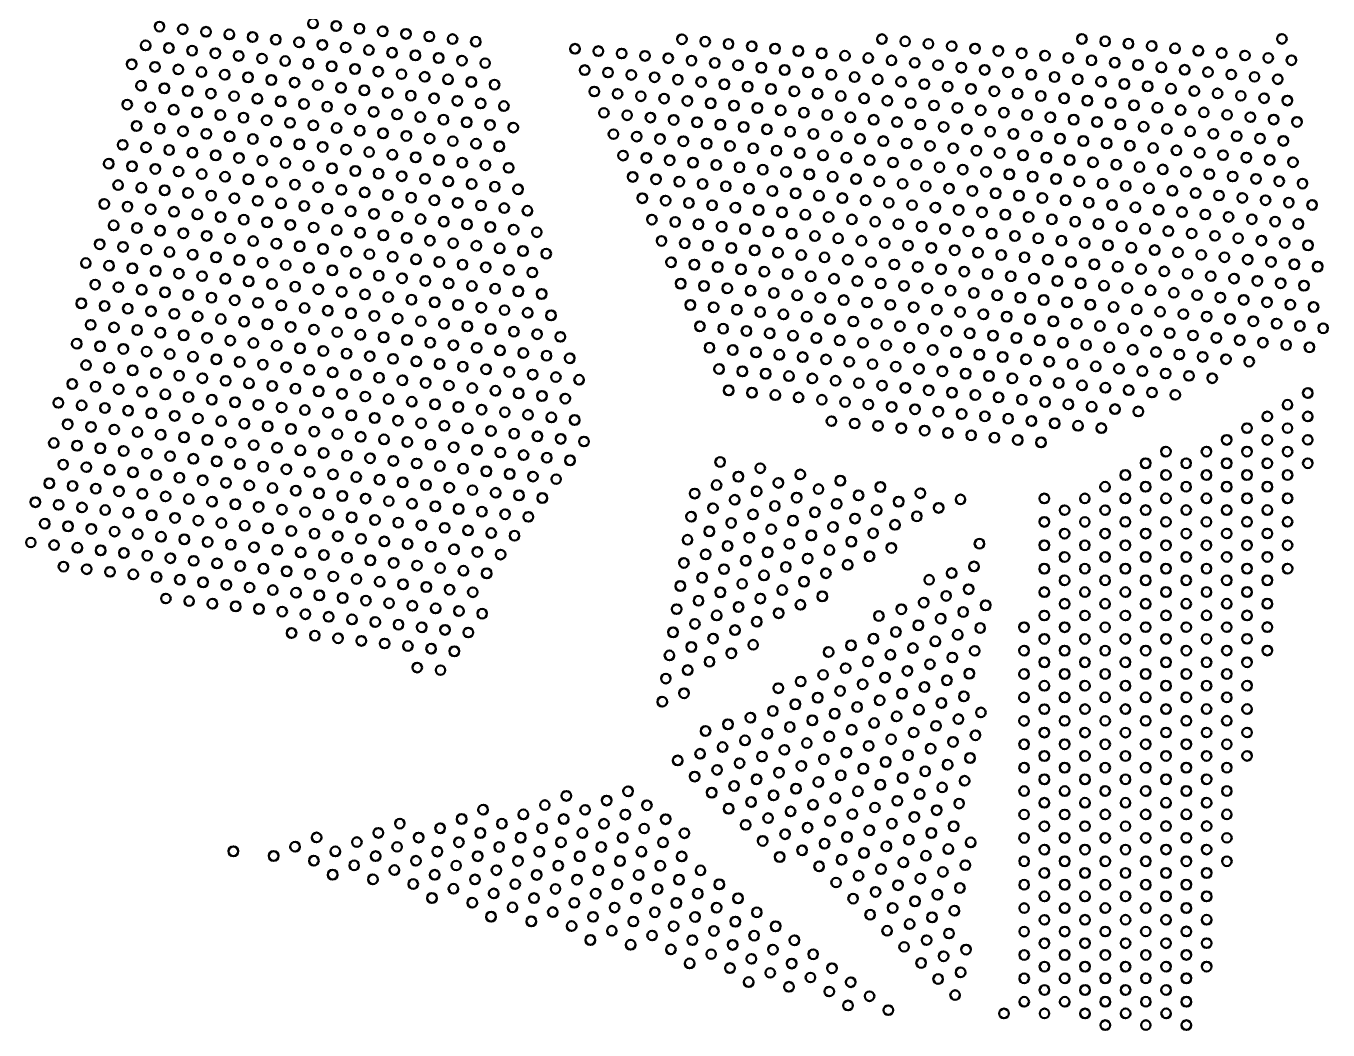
# Model space of a CAD drawing. Header units: millimetres. Extents: x 121 to 473, y 136 to 340.
# Drawn here: x 120.5 to 287.4, y 135.9 to 264.5 of the extents above; entities that cross this region are included whole.
import ezdxf

# ---------------------------------------------------------------- set-up
doc = ezdxf.new("R2010")
doc.units = ezdxf.units.MM
doc.header["$LTSCALE"] = 0.75
doc.layers.add('Visible', color=7, linetype='Continuous', lineweight=50)

msp = doc.modelspace()

# ---------------------------------------------------------------- linework, layer by layer
at = {"layer": 'Visible'}
for centre in [(157.323148, 264.861278), (137.654972, 264.457755), (140.636195, 264.122633), (143.617419, 263.787511), (146.598642, 263.452389), (149.579866, 263.117267), (160.304372, 264.526156), (163.285595, 264.191034), (166.266819, 263.855913), (169.248042, 263.520791), (172.229266, 263.185669), (135.874136, 262.0435), (138.855359, 261.708378), (141.836583, 261.373257), (152.561089, 262.782145), (155.542313, 262.447024), (158.523536, 262.111902), (161.504759, 261.77678), (164.485983, 261.441658), (175.210489, 262.850547), (178.191713, 262.515425), (190.915277, 261.611002), (204.608349, 262.83566), (207.593083, 262.533394), (210.577816, 262.231128), (213.56255, 261.928862), (216.547284, 261.626596), (230.240355, 262.851254), (233.225089, 262.548988), (236.209823, 262.246722), (239.194557, 261.944456), (242.17929, 261.64219), (255.872362, 262.866849), (258.857096, 262.564583), (261.841829, 262.262317), (264.826563, 261.960051), (267.811297, 261.657785), (281.504368, 262.882443), (144.817806, 261.038135), (147.79903, 260.703013), (150.780253, 260.367891), (153.761477, 260.032769), (156.7427, 259.697648), (167.467206, 261.106536), (170.44843, 260.771415), (173.429653, 260.436293), (176.410877, 260.101171), (179.3921, 259.766049), (193.900011, 261.308736), (196.884745, 261.00647), (199.869478, 260.704204), (202.854212, 260.401938), (205.838946, 260.099672), (208.823679, 259.797406), (219.532017, 261.32433), (222.516751, 261.022064), (225.501485, 260.719798), (228.486219, 260.417532), (231.470952, 260.115266), (234.455686, 259.813), (245.164024, 261.339924), (248.148758, 261.037658), (251.133491, 260.735392), (254.118225, 260.433126), (257.102959, 260.13086), (260.087692, 259.828594), (270.79603, 261.355519), (273.780764, 261.053253), (276.765498, 260.750987), (279.750232, 260.448721), (282.734965, 260.146455), (134.0933, 259.629246), (137.074524, 259.294124), (140.055747, 258.959002), (143.036971, 258.62388), (146.018194, 258.288759), (159.723924, 259.362526), (162.705147, 259.027404), (165.686371, 258.692282), (168.667594, 258.35716), (171.648818, 258.022038), (192.145874, 258.875013), (195.130608, 258.572747), (198.115341, 258.270481), (211.808413, 259.49514), (214.793147, 259.192874), (217.777881, 258.890608), (220.762614, 258.588342), (223.747348, 258.286076), (237.44042, 259.510734), (240.425153, 259.208468), (243.409887, 258.906202), (246.394621, 258.603936), (249.379354, 258.30167), (263.072426, 259.526329), (266.05716, 259.224063), (269.041894, 258.921797), (272.026627, 258.619531), (275.011361, 258.317265), (135.293688, 256.87987), (138.274911, 256.544748), (148.999418, 257.953637), (151.980641, 257.618515), (154.961865, 257.283393), (157.943088, 256.948271), (160.924311, 256.61315), (174.630041, 257.686917), (177.611265, 257.351795), (180.592488, 257.016673), (201.100075, 257.968215), (204.084809, 257.665949), (207.069543, 257.363683), (210.054276, 257.061418), (213.03901, 256.759152), (216.023744, 256.456886), (226.732082, 257.98381), (229.716815, 257.681544), (232.701549, 257.379278), (235.686283, 257.077012), (238.671016, 256.774746), (241.65575, 256.47248), (252.364088, 257.999404), (255.348822, 257.697138), (258.333556, 257.394872), (261.318289, 257.092606), (264.303023, 256.79034), (267.287757, 256.488074), (277.996095, 258.014999), (280.980828, 257.712733), (141.256135, 256.209626), (144.237358, 255.874504), (147.218582, 255.539382), (150.199805, 255.204261), (153.181029, 254.869139), (163.905535, 256.278028), (166.886758, 255.942906), (169.867982, 255.607784), (172.849205, 255.272662), (175.830429, 254.93754), (193.376471, 256.139025), (196.361205, 255.836759), (199.345938, 255.534493), (202.330672, 255.232227), (205.315406, 254.929961), (219.008477, 256.15462), (221.993211, 255.852354), (224.977945, 255.550088), (227.962679, 255.247822), (230.947412, 254.945556), (244.640484, 256.170214), (247.625218, 255.867948), (250.609951, 255.565682), (253.594685, 255.263416), (256.579419, 254.96115), (270.27249, 256.185808), (273.257224, 255.883542), (276.241958, 255.581276), (279.226691, 255.27901), (282.211425, 254.976744), (133.512852, 254.465615), (136.494076, 254.130494), (139.475299, 253.795372), (142.456523, 253.46025), (145.437746, 253.125128), (156.162252, 254.534017), (159.143476, 254.198895), (162.124699, 253.863773), (165.105923, 253.528652), (168.087146, 253.19353), (178.811652, 254.602419), (181.792876, 254.267297), (194.607068, 253.403037), (197.591801, 253.100771), (208.300139, 254.627695), (211.284873, 254.325429), (214.269607, 254.023163), (217.254341, 253.720897), (220.239074, 253.418631), (223.223808, 253.116365), (233.932146, 254.64329), (236.91688, 254.341024), (239.901613, 254.038758), (242.886347, 253.736492), (245.871081, 253.434226), (248.855814, 253.13196), (259.564152, 254.658884), (262.548886, 254.356618), (265.53362, 254.054352), (268.518354, 253.752086), (271.503087, 253.44982), (274.487821, 253.147554), (134.71324, 251.716239), (137.694463, 251.381117), (148.41897, 252.790006), (151.400193, 252.454884), (154.381416, 252.119763), (157.36264, 251.784641), (160.343863, 251.449519), (171.06837, 252.858408), (174.049593, 252.523286), (177.030817, 252.188164), (180.01204, 251.853042), (182.993263, 251.517921), (200.576535, 252.798505), (203.561269, 252.496239), (206.546003, 252.193973), (209.530736, 251.891707), (212.51547, 251.589441), (226.208542, 252.814099), (229.193275, 252.511833), (232.178009, 252.209567), (235.162743, 251.907301), (238.147476, 251.605036), (251.840548, 252.829694), (254.825282, 252.527428), (257.810016, 252.225162), (260.794749, 251.922896), (263.779483, 251.62063), (277.472555, 252.845288), (280.457288, 252.543022), (283.442022, 252.240756), (140.675687, 251.045996), (143.65691, 250.710874), (146.638134, 250.375752), (149.619357, 250.04063), (152.600581, 249.705508), (163.325087, 251.114397), (166.30631, 250.779275), (169.287534, 250.444154), (172.268757, 250.109032), (175.249981, 249.77391), (195.837665, 250.667049), (198.822398, 250.364783), (201.807132, 250.062517), (204.791866, 249.760251), (215.500204, 251.287175), (218.484937, 250.984909), (221.469671, 250.682643), (224.454405, 250.380377), (227.439138, 250.078111), (230.423872, 249.775845), (241.13221, 251.30277), (244.116944, 251.000504), (247.101678, 250.698238), (250.086411, 250.395972), (253.071145, 250.093706), (256.055879, 249.79144), (266.764217, 251.318364), (269.74895, 251.016098), (272.733684, 250.713832), (275.718418, 250.411566), (278.703151, 250.1093), (281.687885, 249.807034), (132.932404, 249.301985), (135.913628, 248.966863), (138.894851, 248.631741), (141.876075, 248.296619), (155.581804, 249.370386), (158.563028, 249.035265), (161.544251, 248.700143), (164.525475, 248.365021), (167.506698, 248.029899), (178.231204, 249.438788), (181.212428, 249.103666), (207.776599, 249.457985), (210.761333, 249.155719), (213.746067, 248.853453), (216.7308, 248.551187), (219.715534, 248.248921), (233.408606, 249.473579), (236.39334, 249.171313), (239.378073, 248.869047), (242.362807, 248.566781), (245.347541, 248.264515), (259.040612, 249.489174), (262.025346, 249.186908), (265.01008, 248.884642), (267.994813, 248.582376), (270.979547, 248.28011), (131.151568, 246.887731), (134.132792, 246.552609), (144.857298, 247.961498), (147.838522, 247.626376), (150.819745, 247.291254), (153.800968, 246.956132), (156.782192, 246.62101), (170.487922, 247.694777), (173.469145, 247.359656), (176.450368, 247.024534), (179.431592, 246.689412), (182.412815, 246.35429), (197.068261, 247.931061), (200.052995, 247.628795), (203.037729, 247.326529), (206.022463, 247.024263), (209.007196, 246.721997), (211.99193, 246.419731), (222.700268, 247.946655), (225.685002, 247.644389), (228.669735, 247.342123), (231.654469, 247.039857), (234.639203, 246.737591), (237.623936, 246.435325), (248.332274, 247.962249), (251.317008, 247.659983), (254.301742, 247.357717), (257.286475, 247.055451), (260.271209, 246.753185), (263.255943, 246.450919), (273.964281, 247.977844), (276.949015, 247.675578), (279.933748, 247.373312), (282.918482, 247.071046), (137.114015, 246.217487), (140.095239, 245.882365), (143.076462, 245.547243), (146.057686, 245.212121), (149.038909, 244.877), (159.763415, 246.285888), (162.744639, 245.950767), (165.725862, 245.615645), (168.707086, 245.280523), (171.688309, 244.945401), (198.298858, 245.195072), (201.283592, 244.892806), (214.976664, 246.117465), (217.961397, 245.815199), (220.946131, 245.512933), (223.930865, 245.210667), (226.915598, 244.908401), (240.60867, 246.133059), (243.593404, 245.830793), (246.578138, 245.528527), (249.562871, 245.226261), (252.547605, 244.923995), (266.240677, 246.148654), (269.22541, 245.846388), (272.210144, 245.544122), (275.194878, 245.241856), (278.179611, 244.93959), (132.351956, 244.138354), (135.33318, 243.803233), (138.314403, 243.468111), (141.295627, 243.132989), (152.020133, 244.541878), (155.001356, 244.206756), (157.98258, 243.871634), (160.963803, 243.536512), (163.945027, 243.201391), (174.669533, 244.610279), (177.650756, 244.275158), (180.63198, 243.940036), (183.613203, 243.604914), (204.268326, 244.59054), (207.253059, 244.288274), (210.237793, 243.986008), (213.222527, 243.683742), (216.20726, 243.381477), (219.191994, 243.079211), (229.900332, 244.606135), (232.885066, 244.303869), (235.8698, 244.001603), (238.854533, 243.699337), (241.839267, 243.397071), (244.824001, 243.094805), (255.532339, 244.621729), (258.517072, 244.319463), (261.501806, 244.017197), (264.48654, 243.714931), (267.471273, 243.412665), (270.456007, 243.110399), (281.164345, 244.637324), (284.149079, 244.335058), (130.57112, 241.7241), (133.552344, 241.388978), (144.27685, 242.797867), (147.258074, 242.462745), (150.239297, 242.127623), (153.22052, 241.792502), (156.201744, 241.45738), (166.92625, 242.866269), (169.907474, 242.531147), (172.888697, 242.196025), (175.86992, 241.860903), (178.851144, 241.525781), (199.529455, 242.459084), (202.514189, 242.156818), (205.498922, 241.854552), (208.483656, 241.552286), (222.176728, 242.776945), (225.161462, 242.474679), (228.146195, 242.172413), (231.130929, 241.870147), (234.115663, 241.567881), (247.808734, 242.792539), (250.793468, 242.490273), (253.778202, 242.188007), (256.762935, 241.885741), (259.747669, 241.583475), (273.440741, 242.808133), (276.425475, 242.505867), (279.410208, 242.203601), (282.394942, 241.901335), (285.379676, 241.599069), (136.533567, 241.053856), (139.514791, 240.718735), (142.496014, 240.383613), (145.477238, 240.048491), (148.458461, 239.713369), (159.182967, 241.122258), (162.164191, 240.787136), (165.145414, 240.452014), (168.126638, 240.116893), (171.107861, 239.781771), (181.832367, 241.19066), (184.813591, 240.855538), (200.760052, 239.723096), (211.46839, 241.25002), (214.453124, 240.947754), (217.437857, 240.645488), (220.422591, 240.343222), (223.407325, 240.040956), (226.392058, 239.73869), (237.100396, 241.265615), (240.08513, 240.963349), (243.069864, 240.661083), (246.054597, 240.358817), (249.039331, 240.056551), (252.024065, 239.754285), (262.732403, 241.281209), (265.717137, 240.978943), (268.70187, 240.676677), (271.686604, 240.374411), (274.671338, 240.072145), (277.656071, 239.769879), (131.771508, 238.974724), (134.752732, 238.639602), (137.733955, 238.30448), (151.439685, 239.378247), (154.420908, 239.043125), (157.402132, 238.708004), (160.383355, 238.372882), (163.364579, 238.03776), (174.089085, 239.446649), (177.070308, 239.111527), (180.051532, 238.776405), (183.032755, 238.441283), (186.013979, 238.106162), (203.744786, 239.42083), (206.729519, 239.118564), (209.714253, 238.816298), (212.698987, 238.514032), (215.68372, 238.211766), (229.376792, 239.436424), (232.361526, 239.134158), (235.34626, 238.831892), (238.330993, 238.529626), (241.315727, 238.22736), (255.008799, 239.452019), (257.993532, 239.149753), (260.978266, 238.847487), (263.963, 238.545221), (266.947733, 238.242955), (280.640805, 239.467613), (283.625539, 239.165347), (129.990672, 236.560469), (140.715179, 237.969358), (143.696402, 237.634237), (146.677626, 237.299115), (149.658849, 236.963993), (152.640072, 236.628871), (166.345802, 237.702638), (169.327026, 237.367516), (172.308249, 237.032395), (175.289472, 236.697273), (178.270696, 236.362151), (201.990649, 236.987108), (204.975382, 236.684842), (207.960116, 236.382576), (218.668454, 237.9095), (221.653188, 237.607234), (224.637922, 237.304968), (227.622655, 237.002702), (230.607389, 236.700436), (233.592123, 236.39817), (244.300461, 237.925095), (247.285194, 237.622829), (250.269928, 237.320563), (253.254662, 237.018297), (256.239395, 236.716031), (259.224129, 236.413765), (269.932467, 237.940689), (272.917201, 237.638423), (275.901935, 237.336157), (278.886668, 237.033891), (281.871402, 236.731625), (284.856136, 236.429359), (132.971896, 236.225348), (135.953119, 235.890226), (138.934343, 235.555104), (141.915566, 235.219982), (144.89679, 234.88486), (155.621296, 236.293749), (158.602519, 235.958627), (161.583743, 235.623506), (164.564966, 235.288384), (167.54619, 234.953262), (181.251919, 236.027029), (184.233143, 235.691907), (187.214366, 235.356785), (210.94485, 236.08031), (213.929584, 235.778044), (216.914317, 235.475778), (219.899051, 235.173512), (222.883785, 234.871246), (236.576856, 236.095904), (239.56159, 235.793638), (242.546324, 235.491372), (245.531057, 235.189106), (248.515791, 234.88684), (262.208863, 236.111499), (265.193597, 235.809233), (268.17833, 235.506967), (271.163064, 235.204701), (274.147798, 234.902435), (128.209837, 234.146215), (131.19106, 233.811093), (134.172284, 233.475971), (137.153507, 233.14085), (147.878013, 234.549739), (150.859237, 234.214617), (153.84046, 233.879495), (156.821684, 233.544373), (159.802907, 233.209251), (170.527413, 234.61814), (173.508637, 234.283018), (176.48986, 233.947897), (179.471084, 233.612775), (182.452307, 233.277653), (203.221246, 234.25112), (206.205979, 233.948854), (209.190713, 233.646588), (212.175447, 233.344322), (215.16018, 233.042056), (225.868518, 234.56898), (228.853252, 234.266714), (231.837986, 233.964448), (234.822719, 233.662182), (237.807453, 233.359916), (240.792187, 233.05765), (251.500525, 234.584574), (254.485259, 234.282308), (257.469992, 233.980042), (260.454726, 233.677776), (263.43946, 233.37551), (266.424193, 233.073244), (277.132531, 234.600169), (280.117265, 234.297903), (283.101999, 233.995637), (286.086732, 233.693371), (129.410224, 231.396839), (140.134731, 232.805728), (143.115954, 232.470606), (146.097177, 232.135484), (149.078401, 231.800362), (152.059624, 231.465241), (162.784131, 232.874129), (165.765354, 232.539008), (168.746578, 232.203886), (171.727801, 231.868764), (174.709024, 231.533642), (185.433531, 232.942531), (204.451842, 231.515131), (218.144914, 232.73979), (221.129648, 232.437524), (224.114382, 232.135258), (227.099115, 231.832992), (230.083849, 231.530726), (243.776921, 232.755384), (246.761654, 232.453118), (249.746388, 232.150852), (252.731122, 231.848586), (255.715855, 231.54632), (269.408927, 232.770978), (272.393661, 232.468713), (275.378394, 232.166447), (278.363128, 231.864181), (281.347862, 231.561915), (132.391448, 231.061717), (135.372671, 230.726595), (138.353895, 230.391474), (141.335118, 230.056352), (144.316342, 229.72123), (155.040848, 231.130119), (158.022071, 230.794997), (161.003295, 230.459875), (163.984518, 230.124753), (166.965742, 229.789631), (177.690248, 231.19852), (180.671471, 230.863399), (183.652695, 230.528277), (186.633918, 230.193155), (207.436576, 231.212865), (210.42131, 230.910599), (213.406044, 230.608333), (216.390777, 230.306067), (219.375511, 230.003801), (222.360245, 229.701536), (233.068583, 231.22846), (236.053316, 230.926194), (239.03805, 230.623928), (242.022784, 230.321662), (245.007517, 230.019396), (247.992251, 229.71713), (258.700589, 231.244054), (261.685323, 230.941788), (264.670057, 230.639522), (267.65479, 230.337256), (270.639524, 230.03499), (273.624258, 229.732724), (284.332596, 231.259649), (127.629389, 228.982585), (130.610612, 228.647463), (133.591836, 228.312341), (147.297565, 229.386108), (150.278789, 229.050986), (153.260012, 228.715864), (156.241236, 228.380743), (159.222459, 228.045621), (169.946965, 229.45451), (172.928189, 229.119388), (175.909412, 228.784266), (178.890636, 228.449144), (181.871859, 228.114022), (205.682439, 228.779143), (208.667173, 228.476877), (211.651907, 228.174611), (225.344978, 229.39927), (228.329712, 229.097004), (231.314446, 228.794738), (234.299179, 228.492472), (237.283913, 228.190206), (250.976985, 229.414864), (253.961719, 229.112598), (256.946452, 228.810332), (259.931186, 228.508066), (262.91592, 228.2058), (276.608991, 229.430458), (279.593725, 229.128192), (282.578459, 228.825926), (285.563192, 228.52366), (136.573059, 227.977219), (139.554283, 227.642097), (142.535506, 227.306976), (145.516729, 226.971854), (148.497953, 226.636732), (162.203683, 227.710499), (165.184906, 227.375377), (168.166129, 227.040255), (171.147353, 226.705134), (174.128576, 226.370012), (184.853083, 227.778901), (187.834306, 227.443779), (214.63664, 227.872345), (217.621374, 227.570079), (220.606108, 227.267813), (223.590841, 226.965547), (226.575575, 226.663281), (229.560309, 226.361015), (240.268647, 227.88794), (243.253381, 227.585674), (246.238114, 227.283408), (249.222848, 226.981142), (252.207582, 226.678876), (255.192315, 226.37661), (265.900653, 227.903534), (268.885387, 227.601268), (271.870121, 227.299002), (274.854854, 226.996736), (277.839588, 226.69447), (280.824322, 226.392204), (128.829776, 226.233208), (131.811, 225.898087), (134.792223, 225.562965), (137.773447, 225.227843), (140.75467, 224.892721), (151.479176, 226.30161), (154.4604, 225.966488), (157.441623, 225.631366), (160.422847, 225.296245), (163.40407, 224.961123), (177.1098, 226.03489), (180.091023, 225.699768), (183.072247, 225.364646), (186.05347, 225.029524), (189.034694, 224.694403), (206.913036, 226.043155), (209.89777, 225.740889), (212.882503, 225.438623), (215.867237, 225.136357), (218.851971, 224.834091), (232.545043, 226.058749), (235.529776, 225.756483), (238.51451, 225.454217), (241.499244, 225.151951), (244.483977, 224.849685), (258.177049, 226.074344), (261.161783, 225.772078), (264.146516, 225.469812), (267.13125, 225.167546), (270.115984, 224.86528), (283.809056, 226.089938), (286.793789, 225.787672), (127.048941, 223.818954), (130.030164, 223.483832), (133.011388, 223.14871), (143.735894, 224.557599), (146.717117, 224.222478), (149.698341, 223.887356), (152.679564, 223.552234), (155.660788, 223.217112), (166.385294, 224.626001), (169.366517, 224.290879), (172.347741, 223.955757), (175.328964, 223.620636), (178.310188, 223.285514), (208.143633, 223.307167), (211.128367, 223.004901), (221.836705, 224.531825), (224.821438, 224.229559), (227.806172, 223.927293), (230.790906, 223.625027), (233.775639, 223.322761), (236.760373, 223.020495), (247.468711, 224.547419), (250.453445, 224.245154), (253.438179, 223.942888), (256.422912, 223.640622), (259.407646, 223.338356), (262.39238, 223.03609), (273.100718, 224.563014), (276.085451, 224.260748), (279.070185, 223.958482), (282.054919, 223.656216), (285.039652, 223.35395), (135.992611, 222.813589), (138.973835, 222.478467), (141.955058, 222.143345), (144.936281, 221.808223), (147.917505, 221.473101), (158.642011, 222.88199), (161.623235, 222.546868), (164.604458, 222.211747), (167.585681, 221.876625), (170.566905, 221.541503), (181.291411, 222.950392), (184.272635, 222.61527), (187.253858, 222.280148), (190.235081, 221.945026), (214.1131, 222.702635), (217.097834, 222.400369), (220.082568, 222.098103), (223.067301, 221.795837), (226.052035, 221.493571), (239.745107, 222.718229), (242.729841, 222.415963), (245.714574, 222.113697), (248.699308, 221.811431), (251.684042, 221.509165), (265.377113, 222.733824), (268.361847, 222.431558), (271.346581, 222.129292), (274.331314, 221.827026), (277.316048, 221.52476), (128.249328, 221.069578), (131.230552, 220.734456), (134.211775, 220.399334), (137.192999, 220.064212), (140.174222, 219.729091), (150.898728, 221.13798), (153.879952, 220.802858), (156.861175, 220.467736), (159.842399, 220.132614), (162.823622, 219.797492), (173.548128, 221.206381), (176.529352, 220.871259), (179.510575, 220.536138), (182.491799, 220.201016), (185.473022, 219.865894), (209.37423, 220.571179), (212.358963, 220.268913), (215.343697, 219.966647), (218.328431, 219.664381), (229.036769, 221.191305), (232.021503, 220.889039), (235.006236, 220.586773), (237.99097, 220.284507), (240.975704, 219.982241), (243.960437, 219.679975), (254.668775, 221.206899), (257.653509, 220.904633), (260.638243, 220.602367), (263.622976, 220.300101), (266.60771, 219.997835), (269.592444, 219.695569), (126.468493, 218.655324), (129.449716, 218.320202), (132.43094, 217.98508), (143.155446, 219.393969), (146.136669, 219.058847), (149.117893, 218.723725), (152.099116, 218.388603), (155.08034, 218.053482), (165.804846, 219.46237), (168.786069, 219.127249), (171.767293, 218.792127), (174.748516, 218.457005), (177.72974, 218.121883), (188.454246, 219.530772), (191.435469, 219.19565), (221.313165, 219.362115), (224.297898, 219.059849), (227.282632, 218.757583), (230.267366, 218.455317), (233.252099, 218.153051), (246.945171, 219.377709), (249.929905, 219.075443), (252.914638, 218.773177), (255.899372, 218.470911), (258.884106, 218.168645), (272.577178, 219.393303), (135.412163, 217.649958), (138.393387, 217.314836), (141.37461, 216.979714), (144.355833, 216.644593), (147.337057, 216.309471), (158.061563, 217.71836), (161.042787, 217.383238), (164.02401, 217.048116), (167.005233, 216.712994), (169.986457, 216.377872), (180.710963, 217.786761), (183.692187, 217.45164), (186.67341, 217.116518), (189.654633, 216.781396), (210.604827, 217.83519), (213.58956, 217.532924), (216.574294, 217.230658), (219.559028, 216.928392), (222.543761, 216.626126), (225.528495, 216.323861), (236.236833, 217.850785), (239.221567, 217.548519), (242.2063, 217.246253), (245.191034, 216.943987), (248.175768, 216.641721), (251.160502, 216.339455), (261.86884, 217.866379), (264.853573, 217.564113), (267.838307, 217.261847), (284.823523, 217.493747), (124.687657, 216.241069), (127.66888, 215.905947), (130.650104, 215.570826), (133.631327, 215.235704), (136.612551, 214.900582), (150.31828, 215.974349), (153.299504, 215.639227), (156.280727, 215.304105), (159.261951, 214.968984), (172.96768, 216.042751), (175.948904, 215.707629), (178.930127, 215.372507), (181.911351, 215.037385), (184.892574, 214.702263), (228.513229, 216.021595), (231.497963, 215.719329), (234.482696, 215.417063), (237.46743, 215.114797), (240.452164, 214.812531), (254.145235, 216.037189), (257.129969, 215.734923), (260.114703, 215.432657), (263.099436, 215.130391), (282.226012, 215.992768), (125.888045, 213.491693), (128.869268, 213.156571), (139.593774, 214.56546), (142.574998, 214.230338), (145.556221, 213.895217), (148.537445, 213.560095), (151.518668, 213.224973), (162.243174, 214.633862), (165.224398, 214.29874), (168.205621, 213.963618), (171.186845, 213.628496), (174.168068, 213.293374), (187.873798, 214.367142), (190.855021, 214.03202), (223.774358, 213.890138), (226.759092, 213.587872), (229.743826, 213.285606), (232.728559, 212.98334), (243.436897, 214.510265), (246.421631, 214.207999), (249.406365, 213.905733), (252.391098, 213.603467), (255.375832, 213.301201), (258.360566, 212.998935), (277.030991, 212.990809), (279.628502, 214.491788), (282.227143, 212.992768), (284.824654, 214.493747), (131.850492, 212.821449), (134.831715, 212.486328), (137.812938, 212.151206), (140.794162, 211.816084), (143.775385, 211.480962), (154.499892, 212.889851), (157.481115, 212.554729), (160.462339, 212.219607), (163.443562, 211.884486), (166.424785, 211.549364), (177.149292, 212.958253), (180.130515, 212.623131), (183.111739, 212.288009), (186.092962, 211.952887), (189.074185, 211.617765), (235.713293, 212.681074), (238.698027, 212.378808), (241.68276, 212.076542), (244.667494, 211.774276), (247.652228, 211.47201), (274.43348, 211.48983), (279.629632, 211.491789), (284.825784, 211.493747), (124.107209, 211.077439), (127.088432, 210.742317), (130.069656, 210.407195), (133.050879, 210.072073), (136.032103, 209.736951), (146.756609, 211.14584), (149.737832, 210.810719), (152.719056, 210.475597), (155.700279, 210.140475), (158.681503, 209.805353), (169.406009, 211.214242), (172.387232, 210.87912), (175.368456, 210.543998), (178.349679, 210.208877), (181.330903, 209.873755), (192.055409, 211.282644), (250.636962, 211.169744), (266.639818, 209.986892), (271.83597, 209.988851), (277.032122, 209.990809), (282.228274, 209.992768), (125.307597, 208.328063), (128.28882, 207.992941), (139.013326, 209.40183), (141.99455, 209.066708), (144.975773, 208.731586), (147.956997, 208.396464), (150.93822, 208.061342), (161.662726, 209.470231), (164.64395, 209.135109), (167.625173, 208.799988), (170.606397, 208.464866), (173.58762, 208.129744), (184.312126, 209.538633), (187.29335, 209.203511), (190.274573, 208.868389), (209.509009, 208.660466), (264.042307, 208.485913), (269.238459, 208.487872), (274.434611, 208.48983), (279.630763, 208.491789), (284.826915, 208.493748), (131.270044, 207.657819), (134.251267, 207.322697), (137.23249, 206.987575), (140.213714, 206.652453), (143.194937, 206.317332), (153.919444, 207.726221), (156.900667, 207.391099), (159.88189, 207.055977), (162.863114, 206.720855), (165.844337, 206.385733), (176.568844, 207.794622), (179.550067, 207.4595), (182.531291, 207.124379), (185.512514, 206.789257), (188.493737, 206.454135), (211.84487, 206.77798), (214.643081, 207.859651), (219.777153, 207.058837), (261.444796, 206.984934), (266.640949, 206.986892), (271.837101, 206.988851), (277.033253, 206.99081), (282.229405, 206.992768), (123.526761, 205.913808), (126.507984, 205.578686), (129.489208, 205.243565), (132.470431, 204.908443), (146.176161, 205.98221), (149.157384, 205.647088), (152.138608, 205.311966), (155.119831, 204.976844), (158.101055, 204.641723), (168.825561, 206.050611), (171.806784, 205.71549), (174.788008, 205.380368), (177.769231, 205.045246), (180.750455, 204.710124), (209.046658, 205.696308), (214.18073, 204.895493), (216.978942, 205.977165), (222.113014, 205.17635), (224.911225, 206.258022), (230.045297, 205.457207), (235.179369, 204.656393), (258.847286, 205.483954), (264.043438, 205.485913), (269.23959, 205.487872), (274.435742, 205.48983), (279.631894, 205.491789), (121.745925, 203.499554), (124.727149, 203.164432), (135.451655, 204.573321), (138.432878, 204.238199), (141.414102, 203.903077), (144.395325, 203.567955), (147.376549, 203.232834), (161.082278, 204.306601), (164.063502, 203.971479), (167.044725, 203.636357), (170.025949, 203.301235), (173.007172, 202.966113), (183.731678, 204.375002), (186.712902, 204.039881), (206.248447, 204.614636), (211.382519, 203.813822), (216.516591, 203.013007), (219.314802, 204.094679), (224.448874, 203.293864), (227.247086, 204.375536), (232.381158, 203.574721), (240.313441, 203.855578), (251.053623, 203.981016), (256.249775, 203.982975), (261.445927, 203.984934), (266.642079, 203.986892), (271.838231, 203.988851), (277.034383, 203.99081), (282.230536, 203.992769), (127.708372, 202.82931), (130.689596, 202.494188), (133.670819, 202.159067), (136.652042, 201.823945), (139.633266, 201.488823), (150.357772, 202.897712), (153.338996, 202.56259), (156.320219, 202.227468), (159.301442, 201.892346), (162.282666, 201.557225), (175.988396, 202.630992), (178.969619, 202.29587), (181.950843, 201.960748), (184.932066, 201.625626), (205.786096, 201.650478), (208.584308, 202.73215), (213.71838, 201.931335), (221.650663, 202.212193), (226.784735, 201.411378), (229.582946, 202.49305), (234.717019, 201.692235), (237.51523, 202.773907), (253.652265, 202.481996), (258.848417, 202.483955), (264.044569, 202.485913), (269.240721, 202.487872), (274.436873, 202.489831), (279.633025, 202.491789), (122.946313, 200.750178), (125.927536, 200.415056), (128.90876, 200.079934), (131.889983, 199.744812), (142.614489, 201.153701), (145.595713, 200.818579), (148.576936, 200.483457), (151.55816, 200.148336), (154.539383, 199.813214), (165.263889, 201.222103), (168.245113, 200.886981), (171.226336, 200.551859), (174.20756, 200.216737), (177.188783, 199.881615), (208.121957, 199.767992), (210.920168, 200.849664), (216.054241, 200.048849), (218.852452, 201.130521), (223.986524, 200.329706), (231.918807, 200.610563), (251.054754, 200.981017), (256.250906, 200.982975), (261.447058, 200.984934), (266.64321, 200.986893), (271.839362, 200.988851), (277.035514, 200.99081), (282.231666, 200.992769), (121.165477, 198.335923), (124.146701, 198.000802), (134.871207, 199.40969), (137.85243, 199.074569), (140.833654, 198.739447), (143.814877, 198.404325), (146.796101, 198.069203), (157.520607, 199.478092), (160.50183, 199.14297), (163.483054, 198.807848), (166.464277, 198.472727), (169.445501, 198.137605), (180.170007, 199.546494), (183.15123, 199.211372), (205.323746, 198.686321), (213.256029, 198.967178), (218.390101, 198.166363), (221.188313, 199.248035), (226.322385, 198.44722), (229.120596, 199.528892), (242.745833, 198.188393), (251.055885, 197.981017), (253.653395, 199.481996), (256.252037, 197.982976), (258.849548, 199.483955), (261.448189, 197.984934), (264.0457, 199.485913), (266.644341, 197.986893), (269.241852, 199.487872), (271.840493, 197.988852), (274.438004, 199.489831), (277.036645, 197.99081), (279.634156, 199.49179), (282.232797, 197.992769), (127.127924, 197.66568), (130.109148, 197.330558), (133.090371, 196.995436), (136.071594, 196.660314), (139.052818, 196.325192), (149.777324, 197.734081), (152.758548, 197.39896), (155.739771, 197.063838), (158.720994, 196.728716), (161.702218, 196.393594), (172.426724, 197.802483), (175.407948, 197.467361), (178.389171, 197.132239), (181.370394, 196.797117), (207.659607, 196.803834), (210.457818, 197.885506), (215.59189, 197.084691), (220.725962, 196.283877), (223.524173, 197.365548), (228.658245, 196.564734), (231.456457, 197.646405), (253.654526, 196.481996), (258.850678, 196.483955), (264.04683, 196.485914), (269.242982, 196.487872), (274.439135, 196.489831), (279.635287, 196.49179), (125.347088, 195.251425), (128.328312, 194.916304), (142.034041, 195.990071), (145.015265, 195.654949), (147.996488, 195.319827), (150.977712, 194.984705), (153.958935, 194.649583), (164.683441, 196.058472), (167.664665, 195.72335), (170.645888, 195.388229), (173.627112, 195.053107), (176.608335, 194.717985), (204.861395, 195.722163), (209.995467, 194.921348), (212.793679, 196.00302), (217.927751, 195.202205), (225.860034, 195.483062), (242.049701, 195.270277), (251.057016, 194.981017), (256.253168, 194.982976), (261.44932, 194.984934), (266.645472, 194.986893), (271.841624, 194.988852), (277.037776, 194.99081), (282.233928, 194.992769), (131.309535, 194.581182), (134.290759, 194.24606), (137.271982, 193.910938), (140.253206, 193.575816), (143.234429, 193.240694), (156.940159, 194.314462), (159.921382, 193.97934), (162.902606, 193.644218), (165.883829, 193.309096), (168.865053, 192.973974), (179.589559, 194.382863), (207.197256, 193.839676), (212.331328, 193.038862), (215.129539, 194.120533), (220.263612, 193.319719), (223.061823, 194.40139), (236.299244, 193.557898), (239.174472, 194.414087), (253.655657, 193.481997), (258.851809, 193.483955), (264.047961, 193.485914), (269.244113, 193.487873), (274.440265, 193.489831), (279.636417, 193.49179), (146.215653, 192.905573), (149.196876, 192.570451), (152.1781, 192.235329), (155.159323, 191.900207), (158.140546, 191.565085), (171.846276, 192.638852), (174.8275, 192.303731), (177.808723, 191.968609), (204.399045, 192.758005), (209.533117, 191.95719), (217.4654, 192.238047), (222.599472, 191.437233), (238.47834, 191.495971), (241.353569, 192.352161), (251.058147, 191.981017), (256.254299, 191.982976), (261.450451, 191.984935), (266.646603, 191.986893), (271.842755, 191.988852), (277.038907, 191.990811), (138.47237, 191.161562), (141.453593, 190.82644), (144.434817, 190.491318), (147.41604, 190.156196), (150.397264, 189.821075), (161.12177, 191.229964), (164.102993, 190.894842), (167.084217, 190.55972), (170.06544, 190.224598), (173.046664, 189.889476), (203.936694, 189.793847), (206.734906, 190.875519), (211.868978, 190.074704), (214.667189, 191.156376), (219.801261, 190.355561), (232.727883, 189.783592), (235.603111, 190.639782), (243.532665, 190.290235), (253.656788, 190.481997), (258.85294, 190.483955), (264.049092, 190.485914), (269.245244, 190.487873), (274.441396, 190.489831), (279.637548, 190.49179), (153.378487, 189.485953), (156.359711, 189.150831), (159.340934, 188.815709), (162.322158, 188.480587), (165.303381, 188.145466), (176.027887, 189.554354), (179.009111, 189.219233), (209.070766, 188.993032), (214.204838, 188.192218), (217.00305, 189.273889), (229.852654, 188.927403), (237.782208, 188.577856), (240.657436, 189.434045), (251.059277, 188.981018), (256.255429, 188.982976), (261.451582, 188.984935), (266.647734, 188.986894), (271.843886, 188.988852), (277.040038, 188.990811), (154.578875, 186.736577), (157.560098, 186.401455), (168.284605, 187.810344), (171.265828, 187.475222), (174.247052, 187.1401), (177.228275, 186.804978), (203.474344, 186.829689), (206.272555, 187.911361), (211.406627, 187.110546), (232.03175, 186.865477), (234.906979, 187.721666), (239.961304, 186.515929), (242.836532, 187.372119), (248.461767, 187.480038), (253.657919, 187.481997), (258.854071, 187.483956), (264.050223, 187.485914), (269.246375, 187.487873), (274.442527, 187.489832), (279.638679, 187.49179), (160.541322, 186.066333), (163.522545, 185.731211), (166.503769, 185.396089), (169.484992, 185.060968), (172.466216, 184.725846), (205.810204, 184.947203), (208.608416, 186.028874), (213.742488, 185.22806), (226.281293, 185.153097), (229.156522, 186.009287), (234.210847, 184.80355), (237.086075, 185.65974), (251.060408, 185.981018), (256.25656, 185.982976), (261.452712, 185.984935), (266.648864, 185.986894), (271.845016, 185.988852), (277.041169, 185.990811), (175.447439, 184.390724), (203.011993, 183.865531), (208.146065, 183.064717), (210.944277, 184.146388), (223.406065, 184.296908), (228.460389, 183.091171), (231.335618, 183.947361), (239.265171, 183.597814), (242.1404, 184.454003), (248.462898, 184.480039), (251.061539, 182.981018), (253.65905, 184.481997), (256.257691, 182.982977), (258.855202, 184.483956), (261.453843, 182.984935), (264.051354, 184.485915), (266.649995, 182.986894), (269.247506, 184.487873), (271.846147, 182.988853), (274.443658, 184.489832), (277.042299, 182.990811), (279.63981, 184.491791), (170.68538, 182.311591), (173.666604, 181.97647), (205.347854, 181.983045), (222.709932, 181.378792), (225.585161, 182.234982), (233.514714, 181.885435), (236.389943, 182.741624), (241.444268, 181.535887), (248.464028, 181.480039), (253.660181, 181.481997), (258.856333, 181.483956), (264.052485, 181.485915), (269.248637, 181.487873), (274.444789, 181.489832), (202.549643, 180.901373), (216.959475, 179.666413), (219.834704, 180.522603), (227.764257, 180.173055), (230.639486, 181.029245), (235.69381, 179.823508), (238.569039, 180.679698), (251.06267, 179.981018), (256.258822, 179.982977), (261.454974, 179.984936), (266.651126, 179.986894), (271.847278, 179.988853), (277.04343, 179.990812), (202.087292, 177.937215), (204.885503, 179.018887), (222.0138, 178.460676), (224.889028, 179.316866), (229.943353, 178.111129), (232.818582, 178.967319), (240.748135, 178.617772), (248.465159, 178.480039), (253.661311, 178.481998), (258.857463, 178.483956), (264.053615, 178.485915), (269.249768, 178.487874), (274.44592, 178.489832), (216.263343, 176.748297), (219.138571, 177.604487), (224.192896, 176.39875), (227.068125, 177.25494), (234.997678, 176.905393), (237.872907, 177.761582), (242.927231, 176.555845), (251.063801, 176.981018), (256.259953, 176.982977), (261.456105, 176.984936), (266.652257, 176.986894), (271.848409, 176.988853), (277.044561, 176.990812), (210.512885, 175.035918), (213.388114, 175.892108), (218.442439, 174.686371), (221.317667, 175.542561), (229.247221, 175.193013), (232.122449, 176.049203), (237.176774, 174.843466), (240.052003, 175.699656), (248.46629, 175.480039), (253.662442, 175.481998), (258.858594, 175.483957), (264.054746, 175.485915), (269.250898, 175.487874), (274.44705, 175.489833), (207.637657, 174.179729), (212.691982, 172.973992), (215.56721, 173.830181), (223.496764, 173.480634), (226.371992, 174.336824), (231.426317, 173.131087), (234.301546, 173.987277), (242.231099, 173.63773), (251.064932, 173.981019), (256.261084, 173.982977), (261.457236, 173.984936), (266.653388, 173.986895), (271.84954, 173.988853), (277.045692, 173.990812), (206.941524, 171.261613), (209.816753, 172.117802), (217.746306, 171.768255), (220.621535, 172.624445), (225.67586, 171.418708), (228.551088, 172.274898), (236.480642, 171.925351), (239.35587, 172.78154), (248.467421, 172.480039), (253.663573, 172.481998), (258.859725, 172.483957), (264.055877, 172.485915), (269.252029, 172.487874), (274.448181, 172.489833), (204.066296, 170.405423), (211.995849, 170.055876), (214.871078, 170.912066), (219.925403, 169.706329), (222.800631, 170.562519), (230.730185, 170.212971), (233.605413, 171.069161), (238.659738, 169.863424), (241.534967, 170.719614), (251.066062, 170.981019), (256.262215, 170.982977), (261.458367, 170.984936), (266.654519, 170.986895), (271.850671, 170.988854), (277.046823, 170.990812), (206.245392, 168.343497), (209.120621, 169.199687), (214.174945, 167.99395), (217.050174, 168.850139), (224.979727, 168.500592), (227.854956, 169.356782), (232.909281, 168.151045), (235.784509, 169.007235), (248.468552, 169.48004), (251.067193, 167.981019), (253.664704, 169.481998), (256.263345, 167.982978), (258.860856, 169.483957), (261.459497, 167.984936), (264.057008, 169.485916), (266.655649, 167.986895), (269.25316, 169.487874), (271.851802, 167.988854), (274.449312, 169.489833), (197.712406, 166.45524), (208.424488, 166.281571), (211.299717, 167.13776), (219.22927, 166.788213), (222.104499, 167.644403), (227.158824, 166.438666), (230.034052, 167.294856), (237.963606, 166.945309), (240.838834, 167.801498), (248.469683, 166.48004), (253.665835, 166.481998), (258.861987, 166.483957), (264.058139, 166.485916), (269.254291, 166.487875), (274.450443, 166.489833), (187.042593, 164.678983), (189.796906, 165.868001), (194.958094, 165.266222), (200.119282, 164.664444), (213.478813, 165.075834), (216.354042, 165.932024), (221.408366, 164.726287), (224.283595, 165.582477), (232.213148, 165.232929), (235.088377, 166.089119), (240.142702, 164.883382), (251.068324, 164.981019), (256.264476, 164.982978), (261.460628, 164.984937), (266.65678, 164.986895), (271.852932, 164.988854), (179.127093, 164.091744), (184.288281, 163.489965), (192.203781, 164.077205), (197.36497, 163.475427), (210.603584, 164.219645), (215.657909, 163.013908), (218.533138, 163.870097), (226.462691, 163.52055), (229.33792, 164.37674), (234.392245, 163.171003), (237.267473, 164.027193), (248.470814, 163.48004), (253.666966, 163.481999), (258.863118, 163.483957), (264.05927, 163.485916), (269.255422, 163.487875), (274.451574, 163.489833), (168.45728, 162.315487), (173.618468, 161.713708), (176.37278, 162.902726), (181.533968, 162.300948), (186.695157, 161.69917), (189.449469, 162.888187), (194.610657, 162.286409), (199.771845, 161.684631), (202.526158, 162.873648), (212.782681, 162.157718), (220.712234, 161.808171), (223.587463, 162.664361), (228.641787, 161.458624), (231.517016, 162.314814), (239.446569, 161.965267), (251.069455, 161.981019), (256.265607, 161.982978), (261.461759, 161.984937), (266.657911, 161.986895), (271.854063, 161.988854), (157.787467, 160.53923), (162.948655, 159.937452), (165.702967, 161.126469), (170.864155, 160.524691), (176.025343, 159.922913), (178.779656, 161.11193), (183.940844, 160.510152), (189.102032, 159.908374), (191.856345, 161.097391), (197.017533, 160.495613), (202.178721, 159.893835), (204.933033, 161.082853), (214.961777, 160.095792), (217.837005, 160.951982), (222.89133, 159.746245), (225.766559, 160.602435), (233.696112, 160.252887), (236.571341, 161.109077), (241.625666, 159.90334), (248.471944, 160.48004), (253.668096, 160.481999), (258.864249, 160.483958), (264.060401, 160.485916), (269.256553, 160.487875), (274.452705, 160.489834), (147.117653, 158.762973), (152.278842, 158.161195), (155.033154, 159.350212), (160.194342, 158.748434), (165.35553, 158.146656), (168.109843, 159.335673), (173.271031, 158.733895), (178.432219, 158.132117), (181.186532, 159.321134), (186.34772, 158.719356), (191.508908, 158.117578), (194.26322, 159.306596), (199.424408, 158.704817), (204.585597, 158.103039), (217.140873, 158.033866), (220.016102, 158.890055), (227.945655, 158.540508), (230.820884, 159.396698), (235.875208, 158.190961), (238.750437, 159.047151), (251.070586, 158.98102), (256.266738, 158.982978), (261.46289, 158.984937), (266.659042, 158.986896), (271.855194, 158.988854), (157.44003, 157.559416), (162.601218, 156.957638), (167.762406, 156.35586), (170.516718, 157.544878), (175.677907, 156.943099), (180.839095, 156.341321), (183.593407, 157.530339), (188.754595, 156.92856), (193.915783, 156.326782), (196.670096, 157.5158), (201.831284, 156.914022), (206.992472, 156.312243), (222.195198, 156.828129), (225.070426, 157.684319), (230.124751, 156.478582), (232.99998, 157.334772), (240.929533, 156.985225), (248.473075, 157.48004), (253.669227, 157.481999), (258.865379, 157.483958), (264.061531, 157.485916), (269.257683, 157.487875), (274.453836, 157.489834), (159.846905, 155.768621), (165.008094, 155.166842), (170.169282, 154.565064), (172.923594, 155.754082), (178.084782, 155.152304), (186.000283, 155.739543), (191.161471, 155.137765), (199.076972, 155.725004), (204.23816, 155.123226), (224.374294, 154.766203), (227.249523, 155.622393), (235.179076, 155.272845), (238.054305, 156.129035), (251.071717, 155.98102), (256.267869, 155.982979), (261.464021, 155.984937), (266.660173, 155.986896), (271.856325, 155.988855), (175.33047, 153.963286), (180.491658, 153.361508), (183.24597, 154.550525), (188.407159, 153.948747), (193.568347, 153.346969), (196.322659, 154.535986), (201.483847, 153.934208), (206.645035, 153.33243), (209.399348, 154.521448), (229.428619, 153.560466), (232.303847, 154.416656), (237.358172, 153.210919), (240.233401, 154.067109), (248.474206, 154.480041), (251.072848, 152.98102), (253.670358, 154.481999), (256.269, 152.982979), (258.86651, 154.483958), (261.465152, 152.984937), (264.062662, 154.485917), (266.661304, 152.986896), (269.258814, 154.487875), (271.857456, 152.988855), (172.576157, 152.774268), (177.737345, 152.17249), (182.898534, 151.570712), (185.652846, 152.75973), (190.814034, 152.157951), (195.975222, 151.556173), (198.729535, 152.745191), (203.890723, 152.143412), (209.051911, 151.541634), (211.806224, 152.730652), (226.55339, 152.704277), (231.607715, 151.49854), (234.482944, 152.35473), (248.475337, 151.480041), (253.671489, 151.482), (258.867641, 151.483958), (264.063793, 151.485917), (269.259945, 151.487876), (180.144221, 150.381694), (185.305409, 149.779916), (188.059722, 150.968934), (193.22091, 150.367156), (198.382098, 149.765377), (201.13641, 150.954395), (206.297599, 150.352617), (211.458787, 149.750838), (214.213099, 150.939856), (228.732486, 150.642351), (236.66204, 150.292803), (239.537268, 151.148993), (251.073978, 149.98102), (256.27013, 149.982979), (261.466282, 149.984938), (266.662435, 149.986896), (271.858587, 149.988855), (190.466597, 149.178138), (195.627786, 148.57636), (200.788974, 147.974581), (203.543286, 149.163599), (208.704474, 148.561821), (213.865662, 147.960043), (216.619975, 149.14906), (230.911583, 148.580424), (233.786811, 149.436614), (238.841136, 148.230877), (248.476468, 148.480041), (253.67262, 148.482), (258.868772, 148.483958), (264.064924, 148.485917), (269.261076, 148.487876), (192.873473, 147.387342), (198.034661, 146.785564), (205.950162, 147.372803), (211.11135, 146.771025), (219.026851, 147.358264), (233.090679, 146.518498), (235.965907, 147.374688), (251.075109, 146.981021), (256.271261, 146.982979), (261.467413, 146.984938), (266.663565, 146.986897), (271.859717, 146.988855), (203.195849, 146.183786), (208.357037, 145.582007), (213.518226, 144.980229), (216.272538, 146.169247), (221.433726, 145.567469), (238.145004, 145.312761), (241.020232, 146.168951), (248.477599, 145.480041), (253.673751, 145.482), (258.869903, 145.483959), (264.066055, 145.485917), (269.262207, 145.487876), (205.602725, 144.39299), (210.763913, 143.791212), (215.925101, 143.189433), (218.679414, 144.378451), (223.840602, 143.776673), (235.269775, 144.456572), (240.3241, 143.250835), (251.07624, 143.981021), (256.272392, 143.982979), (261.468544, 143.984938), (266.664696, 143.986897), (271.860848, 143.988855), (213.170789, 142.000416), (218.331977, 141.398638), (221.086289, 142.587655), (226.247478, 141.985877), (237.448871, 142.394646), (248.478729, 142.480041), (253.674882, 142.482), (258.871034, 142.483959), (264.067186, 142.485918), (269.263338, 142.487876), (223.493165, 140.796859), (228.654353, 140.195081), (239.627967, 140.332719), (251.077371, 140.981021), (256.273523, 140.98298), (261.469675, 140.984938), (266.665827, 140.986897), (225.900041, 139.006064), (231.061229, 138.404285), (245.88235, 137.979062), (248.47986, 139.480042), (251.078502, 137.981021), (253.676012, 139.482), (256.274654, 137.98298), (258.872164, 139.483959), (261.470806, 137.984939), (264.068316, 139.485918), (266.666958, 137.986897), (269.264469, 139.487876), (258.873295, 136.483959), (264.069447, 136.485918), (269.265599, 136.487877)]:
    msp.add_circle(centre, 0.617, dxfattribs=at)

doc.saveas('drawing.dxf')
